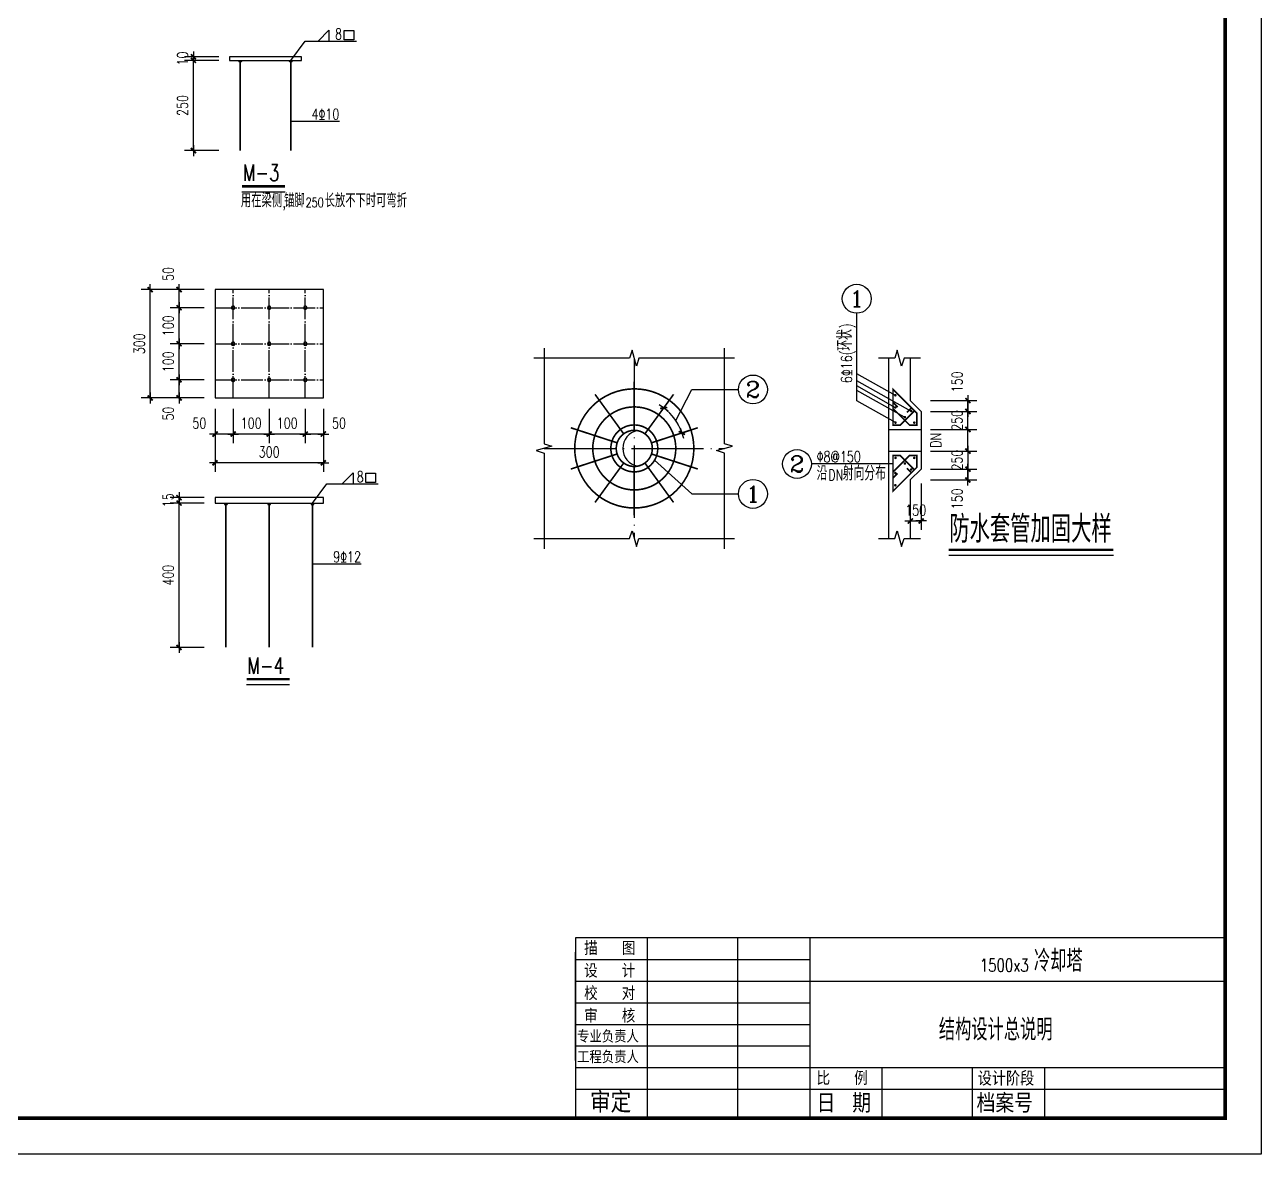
# Model space of a CAD drawing. Extents: x 1427168 to 1936200, y 1176778 to 1377202.
# Drawn here: x 1477011 to 1511268, y 1176778 to 1208073 of the extents above; entities that cross this region are included whole.
import ezdxf
from ezdxf.enums import TextEntityAlignment as Align

# ---------------------------------------------------------------- set-up
doc = ezdxf.new("R2010")
doc.units = 0
doc.header["$LTSCALE"] = 1000
doc.header["$MEASUREMENT"] = 0
doc.linetypes.add('DOTE', pattern=[2.4200000000000004, 2, -0.2, 0.02, -0.2])
doc.layers.get('0').update_dxf_attribs({"linetype": 'CONTINUOUS'})
doc.layers.get('DEFPOINTS').update_dxf_attribs({"linetype": 'CONTINUOUS'})
for name, color, linetype in [('1', 7, 'CONTINUOUS'), ('2', 2, 'CONTINUOUS'), ('6', 1, 'CONTINUOUS'), ('AXIS', 3, 'CONTINUOUS'), ('AXIS_TEXT', 7, 'CONTINUOUS'), ('DOTE', 1, 'DOTE'), ('OTHER', 7, 'CONTINUOUS'), ('PUB_DIM', 3, 'CONTINUOUS'), ('PUB_TEXT', 7, 'CONTINUOUS'), ('PUB_TITLE', 4, 'CONTINUOUS')]:
    doc.layers.add(name, color=color, linetype=linetype)
doc.styles.add('_HZTXT', font='txt.shx', dxfattribs={"width": 0.75, "bigfont": 'HZTXT.shx'})
doc.styles.add('_ROMAND', font='ROMAND.shx', dxfattribs={"width": 0.75})
doc.styles.add('_TXT', font='TXT.shx', dxfattribs={"width": 0.75})
doc.styles.add('_TXT1', font='TXT1.shx', dxfattribs={"width": 0.6})
doc.styles.add('COMPLEX', font='COMPLEX')
doc.styles.add('DIM_FONT', font='SIMPLEX.shx', dxfattribs={"width": 0.75})
doc.styles.add('HZ', font='txt', dxfattribs={"bigfont": 'hztxt'})
doc.dimstyles.new('10', dxfattribs={"dimtxt": 300, "dimasz": 1, "dimexe": 250, "dimexo": 300, "dimgap": 150, "dimtad": 1, "dimdec": 0, "dimlfac": 0.1, "dimzin": 0, "dimtxsty": 'DIM_FONT', "dimblk": '_DIMX', "dimcen": 0.09, "dimclrt": 7, "dimazin": 3, "dimtfac": 1, "dimtdec": 0, "dimtix": 1, "dimtmove": 0, "dimatfit": 3, "dimtolj": 1, "dimtzin": 0})
doc.dimstyles.new('50', dxfattribs={"dimtxt": 300, "dimasz": 1, "dimexe": 250, "dimexo": 300, "dimgap": 150, "dimtad": 1, "dimdec": 0, "dimlfac": 0.5, "dimzin": 0, "dimtxsty": 'DIM_FONT', "dimblk": '_DIMX', "dimcen": 0.09, "dimclrt": 7, "dimazin": 3, "dimtfac": 1, "dimtdec": 0, "dimtix": 1, "dimtmove": 0, "dimatfit": 3, "dimtolj": 1, "dimtzin": 0})

# ---------------------------------------------------------------- blocks, each defined once
blk = doc.blocks.new('_DIMX')
blk.add_line((-150, 0), (150, 0))
at = {"const_width": 50}
blk.add_lwpolyline([(-70, -70), (70, 70)], dxfattribs=at)
blk = doc.blocks.new('_LABEL2')
for p, q in [((-180, 50), (-180, 0)), ((0, 50), (-180, 50)), ((-160, 0), (-160, 50.00000000000011)), ((-135, 0), (-135, 50)), ((-115, 0), (-115.0000000000001, 50.00000000000011)), ((0, 0), (0, 50)), ((-180, 40), (-180, 46)), ((-180, 44), (-115.0000000000001, 44)), ((-180, 34), (-180, 40)), ((-180, 38), (0, 37.99999999999989)), ((-180, 28), (-180, 34)), ((-180, 32), (-115.0000000000001, 32)), ((-180, 22), (-180, 28)), ((-180, 26), (-115.0000000000001, 26)), ((-180, 16), (-180, 22)), ((-180, 20), (-115, 20)), ((-180, 14), (0, 14)), ((-95, 0), (-95.00000000000023, 14)), ((-70, 0), (-70.00000000000023, 14)), ((-50, 0), (-50, 14)), ((-180, 8.000000000000004), (0, 8.000000000000004)), ((-180, 0), (0, 0)), ((-115, 0), (-135, 0)), ((-95, 0), (-115, 0)), ((-70, 0), (-95, 0)), ((-50, 0), (-70, 0)), ((0, 0), (-50, 0))]:
    blk.add_line(p, q)
at = {"style": 'HZ'}
for s, height, p in [('描  图', 3.746591809090546, (-177.5863750485178, 45.19091502760926)), ('设  计', 3.746591809090546, (-177.5863750485178, 38.94659534579169)), ('校  对', 3.746591809090546, (-177.5863750485178, 32.70227566397412)), ('审  核', 3.746591809090546, (-177.5863750485178, 26.45795598215654)), ('专业负责人', 3.420801160477161, (-179.5424381989228, 20.91951538903801)), ('工程负责人', 3.420801160477161, (-179.5424381989228, 15.21818012157607)), ('比  例        ', 3.746592242399416, (-113.1993043633768, 9.191053772191882)), ('设计阶段', 3.90948735005167, (-68.53586763932795, 9.028158664539628)), ('审定', 5.701335267461932, (-175.9563228239648, 1.534975046358554)), ('日 期', 5.2126495111963, (-113.1993043633768, 1.534975046358554)), ('档案号', 5.2126495111963, (-68.8618779640032, 1.534975046358554))]:
    blk.add_text(s, height=height, dxfattribs=at).set_placement(p)
blk = doc.blocks.new('_AXISO')
blk.add_circle((0, 0), 0.5)
at = {"layer": 'AXIS_TEXT', "style": 'COMPLEX', "width": 1.041666666666667}
blk.add_attdef('A', text='', height=0.56, dxfattribs=at).set_placement((-0.25, -0.28), (0.25, -0.28), align=Align.FIT)
blk = doc.blocks.new('*D440')
at = {"layer": 'DEFPOINTS', "color": 0}
for p in [(1482283.593695534, 1196933.529748502), (1485283.593695534, 1196933.529748502), (1482283.593695534, 1195933.529748502)]:
    blk.add_point(p, dxfattribs=at)
at = {"layer": 'PUB_DIM', "color": 0}
for p, q in [((1482283.593695534, 1196633.529748502), (1482283.593695534, 1195683.529748502)), ((1485283.593695534, 1196633.529748502), (1485283.593695534, 1195683.529748502)), ((1485282.593695534, 1195933.529748502), (1482284.593695534, 1195933.529748502))]:
    blk.add_line(p, q, dxfattribs=at)
at = {"layer": 'PUB_DIM', "color": 0, "rotation": 180}
blk.add_blockref('_DIMX', (1482283.593695534, 1195933.529748502), dxfattribs=at)
at = {"layer": 'PUB_DIM', "color": 0}
blk.add_blockref('_DIMX', (1485283.593695534, 1195933.529748502), dxfattribs=at)
at = {"layer": 'PUB_DIM', "color": 7, "insert": (1483783.593695534, 1196233.529748502), "char_height": 300, "attachment_point": 5, "style": 'DIM_FONT'}
blk.add_mtext('\\A1;300', dxfattribs=at)
blk = doc.blocks.new('*D441')
at = {"layer": 'DEFPOINTS', "color": 0}
for p in [(1482285.62516212, 1194970.601564634), (1481285.62516212, 1194820.601564634), (1482285.62516212, 1194820.601564634)]:
    blk.add_point(p, dxfattribs=at)
at = {"layer": 'PUB_DIM', "color": 0}
for p, q in [((1481985.62516212, 1194970.601564634), (1481035.62516212, 1194970.601564634)), ((1481285.62516212, 1194971.601564634), (1481285.62516212, 1194972.601564634)), ((1481285.62516212, 1194970.601564634), (1481285.62516212, 1194820.601564634)), ((1481985.62516212, 1194820.601564634), (1481035.62516212, 1194820.601564634)), ((1481285.62516212, 1194819.601564634), (1481285.62516212, 1194818.601564634))]:
    blk.add_line(p, q, dxfattribs=at)
for p, rotation in [((1481285.62516212, 1194970.601564634), 270), ((1481285.62516212, 1194820.601564634), 90)]:
    blk.add_blockref('_DIMX', p, dxfattribs=dict(at, rotation=rotation))
at = {"layer": 'PUB_DIM', "color": 7, "insert": (1480985.62516212, 1194895.601564635), "char_height": 300, "attachment_point": 5, "rotation": 90, "style": 'DIM_FONT'}
blk.add_mtext('\\A1;15', dxfattribs=at)
blk = doc.blocks.new('*D442')
at = {"layer": 'DEFPOINTS', "color": 0}
for p in [(1484783.593695534, 1197733.529748502), (1485283.593695534, 1197733.529748502), (1484783.593695534, 1196733.529748502)]:
    blk.add_point(p, dxfattribs=at)
at = {"layer": 'PUB_DIM', "color": 0}
for p, q in [((1484783.593695534, 1197433.529748502), (1484783.593695534, 1196483.529748502)), ((1485283.593695534, 1197433.529748502), (1485283.593695534, 1196483.529748502)), ((1485282.593695534, 1196733.529748502), (1484784.593695534, 1196733.529748502))]:
    blk.add_line(p, q, dxfattribs=at)
at = {"layer": 'PUB_DIM', "color": 0, "rotation": 180}
blk.add_blockref('_DIMX', (1484783.593695534, 1196733.529748502), dxfattribs=at)
at = {"layer": 'PUB_DIM', "color": 0}
blk.add_blockref('_DIMX', (1485283.593695534, 1196733.529748502), dxfattribs=at)
at = {"layer": 'PUB_DIM', "color": 7, "insert": (1485717.736552677, 1197033.529748502), "char_height": 300, "attachment_point": 5, "style": 'DIM_FONT'}
blk.add_mtext('\\A1;50', dxfattribs=at)
blk = doc.blocks.new('*D443')
at = {"layer": 'DEFPOINTS', "color": 0}
for p in [(1482783.593695534, 1197733.529748502), (1483783.593695534, 1197733.529748502), (1482783.593695534, 1196733.529748502)]:
    blk.add_point(p, dxfattribs=at)
at = {"layer": 'PUB_DIM', "color": 0}
for p, q in [((1482783.593695534, 1197433.529748502), (1482783.593695534, 1196483.529748502)), ((1483783.593695534, 1197433.529748502), (1483783.593695534, 1196483.529748502)), ((1483782.593695534, 1196733.529748502), (1482784.593695534, 1196733.529748502))]:
    blk.add_line(p, q, dxfattribs=at)
at = {"layer": 'PUB_DIM', "color": 0, "rotation": 180}
blk.add_blockref('_DIMX', (1482783.593695534, 1196733.529748502), dxfattribs=at)
at = {"layer": 'PUB_DIM', "color": 0}
blk.add_blockref('_DIMX', (1483783.593695534, 1196733.529748502), dxfattribs=at)
at = {"layer": 'PUB_DIM', "color": 7, "insert": (1483283.593695534, 1197033.529748502), "char_height": 300, "attachment_point": 5, "style": 'DIM_FONT'}
blk.add_mtext('\\A1;100', dxfattribs=at)
blk = doc.blocks.new('*D444')
at = {"layer": 'DEFPOINTS', "color": 0}
for p in [(1483783.593695534, 1197733.529748502), (1484783.593695534, 1197733.529748502), (1483783.593695534, 1196733.529748502)]:
    blk.add_point(p, dxfattribs=at)
at = {"layer": 'PUB_DIM', "color": 0}
for p, q in [((1483783.593695534, 1197433.529748502), (1483783.593695534, 1196483.529748502)), ((1484783.593695534, 1197433.529748502), (1484783.593695534, 1196483.529748502)), ((1484782.593695534, 1196733.529748502), (1483784.593695534, 1196733.529748502))]:
    blk.add_line(p, q, dxfattribs=at)
at = {"layer": 'PUB_DIM', "color": 0, "rotation": 180}
blk.add_blockref('_DIMX', (1483783.593695534, 1196733.529748502), dxfattribs=at)
at = {"layer": 'PUB_DIM', "color": 0}
blk.add_blockref('_DIMX', (1484783.593695534, 1196733.529748502), dxfattribs=at)
at = {"layer": 'PUB_DIM', "color": 7, "insert": (1484283.593695534, 1197033.529748502), "char_height": 300, "attachment_point": 5, "style": 'DIM_FONT'}
blk.add_mtext('\\A1;100', dxfattribs=at)
blk = doc.blocks.new('*D446')
at = {"layer": 'DEFPOINTS', "color": 0}
for p in [(1482283.593695534, 1197733.529748502), (1482783.593695534, 1197733.529748502), (1482283.593695534, 1196733.529748502)]:
    blk.add_point(p, dxfattribs=at)
at = {"layer": 'PUB_DIM', "color": 0}
for p, q in [((1482283.593695534, 1197433.529748502), (1482283.593695534, 1196483.529748502)), ((1482783.593695534, 1197433.529748502), (1482783.593695534, 1196483.529748502)), ((1482782.593695534, 1196733.529748502), (1482284.593695534, 1196733.529748502))]:
    blk.add_line(p, q, dxfattribs=at)
at = {"layer": 'PUB_DIM', "color": 0, "rotation": 180}
blk.add_blockref('_DIMX', (1482283.593695534, 1196733.529748502), dxfattribs=at)
at = {"layer": 'PUB_DIM', "color": 0}
blk.add_blockref('_DIMX', (1482783.593695534, 1196733.529748502), dxfattribs=at)
at = {"layer": 'PUB_DIM', "color": 7, "insert": (1481849.450838391, 1197033.529748502), "char_height": 300, "attachment_point": 5, "style": 'DIM_FONT'}
blk.add_mtext('\\A1;50', dxfattribs=at)
blk = doc.blocks.new('*D448')
at = {"layer": 'DEFPOINTS', "color": 0}
for p in [(1501805.227112124, 1196260.046621001), (1501805.227112124, 1195760.046621001), (1503141.008854043, 1195760.046621001)]:
    blk.add_point(p, dxfattribs=at)
at = {"layer": 'PUB_DIM', "color": 0}
for p, q in [((1502105.227112124, 1196260.046621001), (1503391.008854043, 1196260.046621001)), ((1503141.008854043, 1196261.046621001), (1503141.008854043, 1196262.046621001)), ((1503141.008854043, 1196260.046621001), (1503141.008854043, 1195760.046621001)), ((1502105.227112124, 1195760.046621001), (1503391.008854043, 1195760.046621001)), ((1503141.008854043, 1195759.046621001), (1503141.008854043, 1195758.046621001))]:
    blk.add_line(p, q, dxfattribs=at)
for p, rotation in [((1503141.008854043, 1196260.046621001), 270), ((1503141.008854043, 1195760.046621001), 90)]:
    blk.add_blockref('_DIMX', p, dxfattribs=dict(at, rotation=rotation))
at = {"layer": 'PUB_DIM', "color": 7, "insert": (1502841.008854042, 1196010.046621001), "char_height": 300, "attachment_point": 5, "rotation": 90, "style": 'DIM_FONT'}
blk.add_mtext('\\A1;250', dxfattribs=at)
blk = doc.blocks.new('*D449')
at = {"layer": 'DEFPOINTS', "color": 0}
for p in [(1501545.392107726, 1195660.264871245), (1501845.392107726, 1195660.264871245), (1501845.392107726, 1194324.483129327)]:
    blk.add_point(p, dxfattribs=at)
at = {"layer": 'PUB_DIM', "color": 0}
for p, q in [((1501545.392107726, 1195360.264871245), (1501545.392107726, 1194074.483129327)), ((1501845.392107726, 1195360.264871245), (1501845.392107726, 1194074.483129327)), ((1501544.392107726, 1194324.483129327), (1501543.392107726, 1194324.483129327)), ((1501545.392107726, 1194324.483129327), (1501845.392107726, 1194324.483129327)), ((1501846.392107726, 1194324.483129327), (1501847.392107726, 1194324.483129327))]:
    blk.add_line(p, q, dxfattribs=at)
blk.add_blockref('_DIMX', (1501545.392107726, 1194324.483129327), dxfattribs=at)
at = {"layer": 'PUB_DIM', "color": 0, "rotation": 180}
blk.add_blockref('_DIMX', (1501845.392107726, 1194324.483129327), dxfattribs=at)
at = {"layer": 'PUB_DIM', "color": 7, "insert": (1501695.392107726, 1194624.483129327), "char_height": 300, "attachment_point": 5, "style": 'DIM_FONT'}
blk.add_mtext('\\A1;150', dxfattribs=at)
blk = doc.blocks.new('*D450')
at = {"layer": 'DEFPOINTS', "color": 0}
for p in [(1501805.227112124, 1195760.046621001), (1501805.227112124, 1195460.046621001), (1503141.008854043, 1195460.046621001)]:
    blk.add_point(p, dxfattribs=at)
at = {"layer": 'PUB_DIM', "color": 0}
for p, q in [((1502105.227112124, 1195760.046621001), (1503391.008854043, 1195760.046621001)), ((1503141.008854043, 1195761.046621001), (1503141.008854043, 1195762.046621001)), ((1503141.008854043, 1195760.046621001), (1503141.008854043, 1195460.046621001)), ((1502105.227112124, 1195460.046621001), (1503391.008854043, 1195460.046621001)), ((1503141.008854043, 1195459.046621001), (1503141.008854043, 1195458.046621001))]:
    blk.add_line(p, q, dxfattribs=at)
for p, rotation in [((1503141.008854043, 1195760.046621001), 270), ((1503141.008854043, 1195460.046621001), 90)]:
    blk.add_blockref('_DIMX', p, dxfattribs=dict(at, rotation=rotation))
at = {"layer": 'PUB_DIM', "color": 7, "insert": (1502841.008854043, 1194940.189478144), "char_height": 300, "attachment_point": 5, "rotation": 90, "style": 'DIM_FONT'}
blk.add_mtext('\\A1;150', dxfattribs=at)
blk = doc.blocks.new('*D452')
at = {"layer": 'DEFPOINTS', "color": 0}
for p in [(1501805.227112124, 1197360.046621001), (1503141.008854043, 1197360.046621001), (1501805.227112124, 1196860.046621001)]:
    blk.add_point(p, dxfattribs=at)
at = {"layer": 'PUB_DIM', "color": 0}
for p, q in [((1502105.227112124, 1197360.046621001), (1503391.008854043, 1197360.046621001)), ((1503141.008854043, 1197361.046621001), (1503141.008854043, 1197362.046621001)), ((1503141.008854043, 1196860.046621001), (1503141.008854043, 1197360.046621001)), ((1502105.227112124, 1196860.046621001), (1503391.008854043, 1196860.046621001)), ((1503141.008854043, 1196859.046621001), (1503141.008854043, 1196858.046621001))]:
    blk.add_line(p, q, dxfattribs=at)
for p, rotation in [((1503141.008854043, 1197360.046621001), 270), ((1503141.008854043, 1196860.046621001), 90)]:
    blk.add_blockref('_DIMX', p, dxfattribs=dict(at, rotation=rotation))
at = {"layer": 'PUB_DIM', "color": 7, "insert": (1502841.008854042, 1197110.046621001), "char_height": 300, "attachment_point": 5, "rotation": 90, "style": 'DIM_FONT'}
blk.add_mtext('\\A1;250', dxfattribs=at)
blk = doc.blocks.new('*D453')
at = {"layer": 'DEFPOINTS', "color": 0}
for p in [(1501805.227112124, 1197660.046621001), (1503141.008854043, 1197660.046621001), (1501805.227112124, 1197360.046621001)]:
    blk.add_point(p, dxfattribs=at)
at = {"layer": 'PUB_DIM', "color": 0}
for p, q in [((1502105.227112124, 1197660.046621001), (1503391.008854043, 1197660.046621001)), ((1503141.008854043, 1197661.046621001), (1503141.008854043, 1197662.046621001)), ((1503141.008854043, 1197360.046621001), (1503141.008854043, 1197660.046621001)), ((1502105.227112124, 1197360.046621001), (1503391.008854043, 1197360.046621001)), ((1503141.008854043, 1197359.046621001), (1503141.008854043, 1197358.046621001))]:
    blk.add_line(p, q, dxfattribs=at)
for p, rotation in [((1503141.008854043, 1197660.046621001), 270), ((1503141.008854043, 1197360.046621001), 90)]:
    blk.add_blockref('_DIMX', p, dxfattribs=dict(at, rotation=rotation))
at = {"layer": 'PUB_DIM', "color": 7, "insert": (1502841.008854043, 1198179.903763858), "char_height": 300, "attachment_point": 5, "rotation": 90, "style": 'DIM_FONT'}
blk.add_mtext('\\A1;150', dxfattribs=at)
blk = doc.blocks.new('*D463')
at = {"layer": 'DEFPOINTS', "color": 0}
for p in [(1481684.101626722, 1207085.750857419), (1482684.101626722, 1207185.750857419), (1482684.101626722, 1207085.750857419)]:
    blk.add_point(p, dxfattribs=at)
at = {"layer": 'PUB_DIM', "color": 0}
for p, q in [((1482384.101626722, 1207185.750857419), (1481434.101626722, 1207185.750857419)), ((1482384.101626722, 1207085.750857419), (1481434.101626722, 1207085.750857419)), ((1481684.101626722, 1207186.750857419), (1481684.101626722, 1207187.750857419)), ((1481684.101626722, 1207185.750857419), (1481684.101626722, 1207085.750857419)), ((1481684.101626722, 1207084.750857419), (1481684.101626722, 1207083.750857419))]:
    blk.add_line(p, q, dxfattribs=at)
for p, rotation in [((1481684.101626722, 1207185.750857419), 270), ((1481684.101626722, 1207085.750857419), 90)]:
    blk.add_blockref('_DIMX', p, dxfattribs=dict(at, rotation=rotation))
at = {"layer": 'PUB_DIM', "color": 7, "insert": (1481384.101626722, 1207135.750857419), "char_height": 300, "attachment_point": 5, "rotation": 90, "style": 'DIM_FONT'}
blk.add_mtext('\\A1;10', dxfattribs=at)

msp = doc.modelspace()

# ---------------------------------------------------------------- hatches: boundary and pattern name
h = msp.add_hatch(color=256)
h.paths.add_polyline_path([(1482982.070160136, 1207035.750857419), (1482982.070160136, 1207085.750857419), (1482932.070160136, 1207085.750857419, 0.4142135623729246)])
h.paths.add_polyline_path([(1482982.070160136, 1207085.750857419), (1482982.070160136, 1207035.750857419, 0.4142135623730951), (1483032.070160136, 1207085.750857419)])
h = msp.add_hatch(color=256)
h.paths.add_polyline_path([(1484382.070160136, 1207085.750857419), (1484332.070160136, 1207085.750857419, 0.4142135623730951), (1484382.070160136, 1207035.750857419)])
h.paths.add_polyline_path([(1484432.070160136, 1207085.750857419), (1484382.070160136, 1207085.750857419), (1484382.070160136, 1207035.750857419, 0.4142135623730951)])
h = msp.add_hatch(color=256)
h.paths.add_polyline_path([(1482583.593695534, 1194770.601564635), (1482583.593695534, 1194820.601564634), (1482533.593695534, 1194820.601564634, 0.4142135623729246)])
h.paths.add_polyline_path([(1482583.593695534, 1194820.601564634), (1482583.593695534, 1194770.601564634, 0.4142135623730951), (1482633.593695534, 1194820.601564634)])
h = msp.add_hatch(color=256)
h.paths.add_polyline_path([(1483783.593695534, 1194770.601564634), (1483783.593695534, 1194820.601564634), (1483733.593695534, 1194820.601564634, 0.4142135623730951)])
h.paths.add_polyline_path([(1483783.593695534, 1194820.601564634), (1483783.593695534, 1194770.601564634, 0.4142135623730951), (1483833.593695534, 1194820.601564634)])
h = msp.add_hatch(color=256)
h.paths.add_polyline_path([(1484983.593695534, 1194820.601564634), (1484933.593695534, 1194820.601564634, 0.4142135623730951), (1484983.593695534, 1194770.601564634)])
h.paths.add_polyline_path([(1485033.593695534, 1194820.601564634), (1484983.593695534, 1194820.601564634), (1484983.593695534, 1194770.601564634, 0.4142135623730951)])

# ---------------------------------------------------------------- linework, layer by layer
for p, q in [((1484382.070160136, 1207085.750857419), (1484775.986819521, 1207620.154626194)), ((1484775.986819521, 1207620.154626194), (1486201.499069134, 1207620.154626194)), ((1484375.986819521, 1205398.365097664), (1485727.848154277, 1205398.365097664)), ((1484983.593695534, 1194820.601564634), (1485377.510354918, 1195355.00533341)), ((1485377.510354918, 1195355.00533341), (1486803.022604531, 1195355.00533341)), ((1484977.510354918, 1193133.21580488), (1486329.371689675, 1193133.21580488))]:
    msp.add_line(p, q)
for points in [[(1485859.288741345, 1207915.100943322), (1486126.464193065, 1207915.100943322), (1486126.464193065, 1207651.368475902), (1485859.288741345, 1207651.368475902)], [(1486460.812276742, 1195649.951650537), (1486727.987728462, 1195649.951650537), (1486727.987728462, 1195386.219183117), (1486460.812276742, 1195386.219183117)]]:
    msp.add_lwpolyline(points, close=True)
for points in [[(1482833.593695534, 1200233.529748502, 0.9999999999999998), (1482733.593695534, 1200233.529748502, 1)], [(1483833.593695534, 1200233.529748502, 0.9999999999999998), (1483733.593695534, 1200233.529748502, 1)], [(1484833.593695534, 1200233.529748502, 0.9999999999999999), (1484733.593695534, 1200233.529748502, 1)], [(1482833.593695534, 1199233.529748502, 0.9999999999999998), (1482733.593695534, 1199233.529748502, 1)], [(1483833.593695534, 1199233.529748502, 0.9999999999999998), (1483733.593695534, 1199233.529748502, 1)], [(1484833.593695534, 1199233.529748502, 0.9999999999999999), (1484733.593695534, 1199233.529748502, 0.9999999999999999)], [(1482833.593695534, 1198233.529748502, 0.9999999999999998), (1482733.593695534, 1198233.529748502, 1)], [(1483833.593695534, 1198233.529748502, 0.9999999999999998), (1483733.593695534, 1198233.529748502, 1)], [(1484833.593695534, 1198233.529748502, 0.9999999999999999), (1484733.593695534, 1198233.529748502, 0.9999999999999999)]]:
    msp.add_lwpolyline(points, format="xyb", close=True)
for centre in [(1482982.070160136, 1207085.750857419), (1484382.070160136, 1207085.750857419), (1482583.593695534, 1194820.601564634), (1483783.593695534, 1194820.601564634), (1484983.593695534, 1194820.601564634)]:
    msp.add_arc(centre, 50, 180, 0)
at = {"color": 0, "linetype": 'BYBLOCK'}
msp.add_arc((1493898.381335448, 1196334.900143528), 1385.033330088355, 18.04136779197679, 53.95863219906945, dxfattribs=at)
msp.add_point((1495097.855384393, 1197027.416808572), dxfattribs=at)
at = {"layer": '1'}
for p, q in [((1500945.392107726, 1198834.900143532), (1500945.392107726, 1193834.900143532)), ((1501545.392107726, 1198834.900143532), (1501545.392107727, 1197660.046621001)), ((1501545.392107727, 1197660.046621001), (1501845.392107726, 1197360.046621001)), ((1501845.392107726, 1197360.046621001), (1501845.392107726, 1195760.046621001)), ((1500945.392107726, 1196860.046621001), (1501845.392107726, 1196860.046621001)), ((1500945.392107726, 1196260.046621001), (1501845.392107726, 1196260.046621001)), ((1501545.392107726, 1195460.046621001), (1501845.392107726, 1195760.046621001)), ((1501545.392107726, 1195460.046621001), (1501545.392107726, 1193834.900143532))]:
    msp.add_line(p, q, dxfattribs=at)
for points, const_width in [([(1493898.381335448, 1196834.900143528), (1493898.381335448, 1198184.900143533)], 45), ([(1493604.488709302, 1196739.408640716), (1492810.978618704, 1197831.581583125)], 45), ([(1494192.273961595, 1196739.408640716), (1494985.784052192, 1197831.581583125)], 45), ([(1493422.853077301, 1196489.408640716), (1492138.926780298, 1196906.581583123)], 44.99999999999999), ([(1494373.909593596, 1196489.408640716), (1495657.835890599, 1196906.581583123)], 45), ([(1493422.853077301, 1196180.39164634), (1492138.926780298, 1195763.218703933)], 45), ([(1493604.488709302, 1195930.39164634), (1492810.978618704, 1194838.21870393)], 45), ([(1494192.273961595, 1195930.39164634), (1494985.784052192, 1194838.21870393)], 45), ([(1494373.909593596, 1196180.39164634), (1495657.835890599, 1195763.218703933)], 45), ([(1493898.381335448, 1195834.900143528), (1493898.381335448, 1194484.900143523)], 45)]:
    msp.add_lwpolyline(points, dxfattribs=dict(at, const_width=const_width))
msp.add_arc((1494078.154721393, 1196334.900143532), 500, 100.356560455982, 259.643439544018, dxfattribs=at)
at = {"layer": '2'}
for points in [[(1482682.070160136, 1207085.750857419), (1484682.070160136, 1207085.750857419), (1484682.070160136, 1207185.750857419), (1482682.070160136, 1207185.750857419)], [(1482283.593695534, 1197733.529748502), (1485283.593695534, 1197733.529748502), (1485283.593695534, 1200733.529748502), (1482283.593695534, 1200733.529748502)], [(1482283.593695534, 1194820.601564634), (1485283.593695534, 1194820.601564634), (1485283.593695534, 1194970.601564634), (1482283.593695534, 1194970.601564634)]]:
    msp.add_lwpolyline(points, close=True, dxfattribs=at)
at = {"layer": '6'}
for points, const_width in [([(1482982.070160136, 1207085.750857419), (1482982.070160136, 1204585.750857419)], 45), ([(1484382.070160136, 1204585.750857419), (1484382.070160136, 1207085.750857419)], 45), ([(1501065.392107726, 1197440.046621001), (1501525.392107726, 1196980.046621001), (1501725.392107726, 1196980.046621001), (1501725.392107726, 1197310.340993516), (1501065.392107726, 1197970.340993516), (1501065.392107726, 1196980.046621001), (1501265.392107726, 1196980.046621001), (1501660.539293984, 1197375.193807258)], 45), ([(1501195.88519297, 1197478.768353897), (1501068.915041523, 1197605.567606906)], 44.9999988079071), ([(1501449.047182686, 1197332.9165141), (1501576.017334133, 1197459.71576711)], 44.9999988079071), ([(1501065.392107726, 1195680.046621001), (1501525.392107726, 1196140.046621001), (1501725.392107726, 1196140.046621001), (1501725.392107726, 1195809.752248485), (1501065.392107726, 1195149.752248485), (1501065.392107726, 1196140.046621001), (1501265.392107726, 1196140.046621001), (1501660.539293984, 1195744.899434743)], 45), ([(1501195.88519297, 1195641.324888104), (1501068.915041523, 1195514.525635095)], 44.9999988079071), ([(1501449.047182686, 1195787.176727901), (1501576.017334133, 1195660.377474892)], 44.9999988079071), ([(1482583.593695534, 1194820.601564634), (1482583.593695534, 1190820.601564634)], 45), ([(1483783.593695534, 1194820.601564634), (1483783.593695534, 1190820.601564634)], 45), ([(1484983.593695534, 1190820.601564634), (1484983.593695534, 1194820.601564634)], 45)]:
    msp.add_lwpolyline(points, dxfattribs=dict(at, const_width=const_width))
for points, const_width in [([(1495548.380510448, 1196336.550143257, 3999.99991665014), (1495548.381335448, 1196334.900143532, 3999.99991665014)], 45), ([(1501147.899000144, 1197806.301743863, 0.9999999999999998), (1501112.900221145, 1197806.301743863, 1), (1501147.899000144, 1197806.301743863)], 34.99999940395355), ([(1495048.380760448, 1196336.05014334, 3999.999916675009), (1495048.381335448, 1196334.900143532, 3999.999916675009)], 45), ([(1501147.899000144, 1197467.874713668, 0.9999999999999998), (1501112.900221145, 1197467.874713668, 1), (1501147.899000144, 1197467.874713668)], 34.99999940395355), ([(1501588.501503597, 1197370.016663973, 0.9999999999999998), (1501553.502724598, 1197370.016663973, 1), (1501588.501503597, 1197370.016663973)], 34.99999940395355), ([(1494548.381010448, 1196335.550143423, 3999.999916646587), (1494548.381335448, 1196334.900143532, 3999.999916646587)], 45), ([(1501118.64991324, 1197048.810340463, 0.9999999999999998), (1501153.648692239, 1197048.810340463, 1), (1501118.64991324, 1197048.810340463)], 34.99999940395355), ([(1501375.668418178, 1197201.714056221, 0.9999999999999998), (1501410.667197177, 1197201.714056221, 1), (1501375.668418178, 1197201.714056221)], 34.99999940395355), ([(1501672.134302213, 1197048.810340463, -0.9999999999999998), (1501637.135523214, 1197048.810340463, -1), (1501672.134302213, 1197048.810340463)], 34.99999940395355), ([(1494398.381085448, 1196335.400143448, 3999.999916710536), (1494398.381335448, 1196334.900143532, 3999.999916710536)], 45), ([(1501118.64991324, 1196071.282901539, -0.9999999999999998), (1501153.648692239, 1196071.282901539, -1), (1501118.64991324, 1196071.282901539)], 34.99999940395355), ([(1501375.668418178, 1195918.37918578, -0.9999999999999998), (1501410.667197177, 1195918.37918578, -1), (1501375.668418178, 1195918.37918578)], 34.99999940395355), ([(1501672.134302213, 1196071.282901539, 0.9999999999999998), (1501637.135523214, 1196071.282901539, 1), (1501672.134302213, 1196071.282901539)], 34.99999940395355), ([(1501147.899000144, 1195652.218528333, -0.9999999999999998), (1501112.900221145, 1195652.218528333, -1), (1501147.899000144, 1195652.218528333)], 34.99999940395355), ([(1501588.501503597, 1195750.076578028, -0.9999999999999998), (1501553.502724598, 1195750.076578028, -1), (1501588.501503597, 1195750.076578028)], 34.99999940395355), ([(1501147.899000144, 1195313.791498138, -0.9999999999999998), (1501112.900221145, 1195313.791498138, -1), (1501147.899000144, 1195313.791498138)], 34.99999940395355)]:
    msp.add_lwpolyline(points, format="xyb", dxfattribs=dict(at, const_width=const_width))
at = {"layer": 'AXIS'}
for points in [[(1495045.296057514, 1197111.369039083), (1495493.366961413, 1197967.838224911), (1496785.942390882, 1197967.838224911)], [(1494461.905361891, 1196010.954667224), (1495493.366961413, 1195073.691834819), (1496785.942390882, 1195073.691834819)]]:
    msp.add_lwpolyline(points, dxfattribs=at)
at = {"layer": 'DOTE', "ltscale": 0.3}
for p, q in [((1482783.593695534, 1197733.529748502), (1482783.593695534, 1200733.529748502)), ((1483783.593695534, 1197733.529748502), (1483783.593695534, 1200733.529748502)), ((1484783.593695534, 1197733.529748502), (1484783.593695534, 1200733.529748502)), ((1482283.593695534, 1200233.529748502), (1485283.593695534, 1200233.529748502)), ((1482283.593695534, 1199233.529748502), (1485283.593695534, 1199233.529748502)), ((1482283.593695534, 1198233.529748502), (1485283.593695534, 1198233.529748502))]:
    msp.add_line(p, q, dxfattribs=at)
at = {"layer": 'DOTE'}
for p, q in [((1493898.381335448, 1198834.900143532), (1493898.381335448, 1193834.900143532)), ((1491398.381335448, 1196334.900143532), (1496398.381335448, 1196334.900143532))]:
    msp.add_line(p, q, dxfattribs=at)
at = {"layer": 'OTHER'}
for p, q in [((1491398.381335448, 1199114.900143532), (1491398.381335448, 1196464.900143532)), ((1493838.381335448, 1199054.900143532), (1493768.381335448, 1198834.900143532)), ((1493958.381335448, 1198614.900143532), (1493838.381335448, 1199054.900143532)), ((1496398.381335448, 1196464.900143532), (1496398.381335448, 1199114.900143532)), ((1501185.392107726, 1199054.900143532), (1501115.392107726, 1198834.900143532)), ((1501305.392107726, 1198614.900143532), (1501185.392107726, 1199054.900143532)), ((1493768.381335448, 1198834.900143532), (1491118.381335448, 1198834.900143532)), ((1494028.381335448, 1198834.900143532), (1493958.381335448, 1198614.900143532)), ((1496678.381335448, 1198834.900143532), (1494028.381335448, 1198834.900143532)), ((1501115.392107726, 1198834.900143532), (1500665.392107726, 1198834.900143532)), ((1501375.392107726, 1198834.900143532), (1501305.392107726, 1198614.900143532)), ((1501825.392107726, 1198834.900143532), (1501375.392107726, 1198834.900143532)), ((1491618.381335448, 1196394.900143532), (1491178.381335448, 1196274.900143532)), ((1491178.381335448, 1196274.900143532), (1491398.381335448, 1196204.900143532)), ((1491398.381335448, 1196464.900143532), (1491618.381335448, 1196394.900143532)), ((1496178.381335448, 1196274.900143532), (1496618.381335448, 1196394.900143532)), ((1496398.381335448, 1196204.900143532), (1496178.381335448, 1196274.900143532)), ((1496618.381335448, 1196394.900143532), (1496398.381335448, 1196464.900143532)), ((1491398.381335448, 1196204.900143532), (1491398.381335448, 1193554.900143532)), ((1496398.381335448, 1193554.900143532), (1496398.381335448, 1196204.900143532)), ((1493768.381335448, 1193834.900143532), (1493838.381335448, 1194054.900143532)), ((1493838.381335448, 1194054.900143532), (1493958.381335448, 1193614.900143532)), ((1501115.392107726, 1193834.900143532), (1501185.392107726, 1194054.900143532)), ((1501185.392107726, 1194054.900143532), (1501305.392107726, 1193614.900143532)), ((1491118.381335448, 1193834.900143532), (1493768.381335448, 1193834.900143532)), ((1493958.381335448, 1193614.900143532), (1494028.381335448, 1193834.900143532)), ((1494028.381335448, 1193834.900143532), (1496678.381335448, 1193834.900143532)), ((1500665.392107726, 1193834.900143532), (1501115.392107726, 1193834.900143532)), ((1501305.392107726, 1193614.900143532), (1501375.392107726, 1193834.900143532)), ((1501375.392107726, 1193834.900143532), (1501825.392107726, 1193834.900143532))]:
    msp.add_line(p, q, dxfattribs=at)
at = {"layer": 'PUB_DIM'}
for p, q in [((1485139.54439777, 1207620.154626194), (1485439.54439777, 1207920.154626194)), ((1485439.54439777, 1207920.154626194), (1485439.54439777, 1207620.154626194))]:
    msp.add_line(p, q, dxfattribs=at)
msp.add_lwpolyline([(1485806.791774264, 1195355.00533341), (1486106.791774264, 1195655.00533341), (1486106.791774264, 1195355.00533341)], dxfattribs=at)
at = {"layer": 'PUB_TEXT'}
for p, q in [((1500060.181479219, 1197652.46194988), (1500060.181479219, 1200081.271173455)), ((1501136.149302739, 1197796.424285791), (1500060.181479219, 1198400.075895208)), ((1501555.041178378, 1197369.216210412), (1500060.181479219, 1198207.879266615)), ((1501136.149302739, 1197463.202240751), (1500060.181479219, 1198066.853850169)), ((1501384.063606866, 1197198.33387587), (1500060.181479219, 1197941.073165618)), ((1501136.149302739, 1197048.810340463), (1500060.181479219, 1197652.46194988)), ((1501065.392107726, 1195902.769693921), (1498806.095390866, 1195902.769693921))]:
    msp.add_line(p, q, dxfattribs=at)
at = {"layer": 'PUB_TEXT', "const_width": 70}
for points in [[(1483030.225079766, 1203596.721434774), (1484223.316837903, 1203596.721434774)], [(1502608.686768822, 1193525.118811068), (1507173.133064829, 1193525.118811068)], [(1483156.948081869, 1189942.551304234), (1484350.039840006, 1189942.551304234)]]:
    msp.add_lwpolyline(points, dxfattribs=at)
at = {"layer": 'PUB_TEXT'}
for points in [[(1483030.225079766, 1203446.721434774), (1484223.316837903, 1203446.721434774)], [(1502608.686768822, 1193375.118811068), (1507173.133064829, 1193375.118811068)], [(1483156.948081869, 1189792.551304234), (1484350.039840006, 1189792.551304234)]]:
    msp.add_lwpolyline(points, dxfattribs=at)
at = {"layer": 'PUB_TITLE'}
msp.add_lwpolyline([(1427167.9179285, 1176778.026983039), (1427167.9179285, 1236178.026983039), (1511267.9179285, 1236178.026983039), (1511267.9179285, 1176778.026983039)], close=True, dxfattribs=at)
at = {"layer": 'PUB_TITLE', "const_width": 100}
msp.add_lwpolyline([(1429667.9179285, 1177778.026983039), (1510267.9179285, 1177778.026983039), (1510267.9179285, 1235178.026983039), (1429667.9179285, 1235178.026983039)], close=True, dxfattribs=at)

# ---------------------------------------------------------------- block references
at = {"color": 0, "linetype": 'BYBLOCK'}
for p, rotation in [((1494712.483500808, 1197455.415645345), 143.9793161007418), ((1495215.626309315, 1196762.898980301), 288.0206838994848)]:
    msp.add_blockref('_DIMX', p, dxfattribs=dict(at, rotation=rotation))
at = {"layer": 'AXIS'}
ref = msp.add_blockref('_AXISO', (1500060.181479219, 1200481.271173455), dxfattribs=dict(at, xscale=800, yscale=800, zscale=800))
ref.add_attrib('A', '1', dxfattribs={"layer": 'AXIS_TEXT', "height": 448.0000000000001, "style": 'COMPLEX', "width": 2.083333333333333}).set_placement((1499860.181479219, 1200257.271173455), (1500260.181479219, 1200257.271173455), align=Align.FIT)
ref = msp.add_blockref('_AXISO', (1497185.942390882, 1197967.838224911), dxfattribs=dict(at, xscale=800, yscale=800, zscale=800))
ref.add_attrib('A', '2', dxfattribs={"layer": 'AXIS_TEXT', "height": 448.0000000000001, "style": 'COMPLEX', "width": 1.339285714285714}).set_placement((1496985.942390882, 1197743.838224911), (1497385.942390882, 1197743.838224911), align=Align.FIT)
ref = msp.add_blockref('_AXISO', (1498406.095390866, 1195902.769693921), dxfattribs=dict(at, xscale=800, yscale=800, zscale=800))
ref.add_attrib('A', '2', dxfattribs={"layer": 'AXIS_TEXT', "height": 448.0000000000001, "style": 'COMPLEX', "width": 1.339285714285714}).set_placement((1498206.095390866, 1195678.769693921), (1498606.095390866, 1195678.769693921), align=Align.FIT)
ref = msp.add_blockref('_AXISO', (1497185.942390882, 1195073.691834819), dxfattribs=dict(at, xscale=800, yscale=800, zscale=800))
ref.add_attrib('A', '1', dxfattribs={"layer": 'AXIS_TEXT', "height": 448.0000000000001, "style": 'COMPLEX', "width": 2.083333333333333}).set_placement((1496985.942390882, 1194849.691834819), (1497385.942390882, 1194849.691834819), align=Align.FIT)
at = {"layer": 'PUB_TITLE', "xscale": 100, "yscale": 100, "zscale": 100}
msp.add_blockref('_LABEL2', (1510267.9179285, 1177778.026983039), dxfattribs=at)

# ---------------------------------------------------------------- texts
at = {"layer": 'PUB_TEXT', "width": 0.75}
for s, height, style, p in [('8', 300, '_TXT', (1485608.121961262, 1207666.91162849)), ('4%%13110', 300, '_TXT', (1484955.796150541, 1205445.122099959)), ('M-3', 450, '_ROMAND', (1483056.964203692, 1203746.721434774)), ('%%1308@150', 300, '_TXT', (1498949.499746545, 1195954.872528582)), ('8', 300, '_TXT', (1486209.64549666, 1195401.762335705)), ('沿', 400, '_HZTXT', (1498949.499746545, 1195448.711978352)), ('DN', 300, '_TXT', (1499273.127699302, 1195448.711978352)), ('射向分布', 400, '_HZTXT', (1499671.755652057, 1195448.711978352)), ('防水套管加固大样', 749.9999999999245, '_HZTXT', (1502624.314322716, 1193724.798404658)), ('9%%13112', 300, '_TXT', (1485557.319685939, 1193179.972807175)), ('M-4', 450, '_ROMAND', (1483183.687205795, 1190092.551304234)), ('冷却塔', 600, '_HZTXT', (1504968.975979668, 1181837.291830263)), ('1500x3', 360, '_TXT1', (1503470.351457733, 1181837.291830263)), ('结构设计总说明 ', 600, '_HZTXT', (1502335.629065559, 1179931.346017284))]:
    msp.add_text(s, height=height, dxfattribs=dict(at, style=style)).set_placement(p)
at = {"layer": 'PUB_TEXT', "linetype": 'BYBLOCK', "width": 0.75}
for s, height, style, p in [('用在梁侧', 380, '_HZTXT', (1483000.236114319, 1203015.594043896)), ('锚脚', 380, '_HZTXT', (1484197.392666626, 1203015.594043896)), ('250', 264.0551181102362, '_TXT', (1484788.784497334, 1203015.594043896)), ('长放不下时可弯折', 380, '_HZTXT', (1485321.669578886, 1203015.594043896)), (',', 264.0551181102362, '_TXT', (1484154.895661564, 1203015.594043896))]:
    msp.add_text(s, height=height, dxfattribs=dict(at, style=style)).set_placement(p)
at = {"layer": 'PUB_TEXT', "width": 0.75}
for s, height, style, p in [(')', 300, '_TXT', (1499928.450609488, 1199662.650591348)), ('环状', 400, '_HZTXT', (1499928.450609488, 1199041.384843316)), ('6%%13116(', 300, '_TXT', (1499928.450609488, 1198143.909871438))]:
    msp.add_text(s, height=height, rotation=90, dxfattribs=dict(at, style=style)).set_placement(p)

# ---------------------------------------------------------------- dimensions: what is measured, and where the dimension line sits
at = {"layer": 'PUB_DIM'}
for p1, p2, distance, dimstyle, picture, middle in [((1482684.101626722, 1207185.750857419), (1482684.101626722, 1207085.750857419), -1000, '10', '*D463', (1481384.101626722, 1207135.750857419)), ((1483783.593695534, 1197733.529748502), (1482783.593695534, 1197733.529748502), 1000, '10', '*D443', (1483283.593695534, 1197033.529748502)), ((1484783.593695534, 1197733.529748502), (1483783.593695534, 1197733.529748502), 1000, '10', '*D444', (1484283.593695534, 1197033.529748502)), ((1501805.227112124, 1196860.046621001), (1501805.227112124, 1197360.046621001), -1335.781741918996, '50', '*D452', (1502841.008854042, 1197110.046621001)), ((1485283.593695534, 1196933.529748502), (1482283.593695534, 1196933.529748502), 1000, '10', '*D440', (1483783.593695534, 1196233.529748502)), ((1501805.227112124, 1196260.046621001), (1501805.227112124, 1195760.046621001), 1335.781741918996, '50', '*D448', (1502841.008854042, 1196010.046621001)), ((1501545.392107726, 1195660.264871245), (1501845.392107726, 1195660.264871245), -1335.7817419180647, '50', '*D449', (1501695.392107726, 1194624.483129327)), ((1482285.62516212, 1194970.601564634), (1482285.62516212, 1194820.601564634), -1000, '10', '*D441', (1480985.62516212, 1194895.601564635))]:
    dim = msp.add_aligned_dim(p1=p1, p2=p2, distance=distance, dimstyle=dimstyle, dxfattribs=at)
    dim.commit()
    dim.dimension.update_dxf_attribs({"geometry": picture, "text_midpoint": middle})
for p1, p2 in [((1482684.101626722, 1204585.750857419), (1482684.101626722, 1207085.750857419)), ((1481486.747611008, 1197733.529748502), (1481486.747611008, 1200733.529748502)), ((1482286.747611008, 1199233.529748502), (1482286.747611008, 1200233.529748502)), ((1482286.747611008, 1198233.529748502), (1482286.747611008, 1199233.529748502)), ((1482285.62516212, 1190820.601564634), (1482285.62516212, 1194820.601564634))]:
    msp.add_aligned_dim(p1=p1, p2=p2, distance=1000, dimstyle='10', dxfattribs=at).render()
for base, p1, p2, location in [((1481286.747611008, 1200733.529748502), (1482286.747611008, 1200233.529748502), (1482286.747611008, 1200733.529748502), (1480986.747611008, 1201167.672605644)), ((1481286.747611008, 1198233.529748502), (1482286.747611008, 1197733.529748502), (1482286.747611008, 1198233.529748502), (1480986.747611008, 1197299.386891359))]:
    msp.add_linear_dim(base=base, p1=p1, p2=p2, angle=90, location=location, dimstyle='10', dxfattribs=at).render()
for base, p1, p2, angle, dimstyle, picture, middle in [((1503141.008854043, 1197660.046621001), (1501805.227112124, 1197360.046621001), (1501805.227112124, 1197660.046621001), 90, '50', '*D453', (1502841.008854043, 1198179.903763858)), ((1482283.593695534, 1196733.529748502), (1482783.593695534, 1197733.529748502), (1482283.593695534, 1197733.529748502), 180, '10', '*D446', (1481849.450838391, 1197033.529748502)), ((1484783.593695534, 1196733.529748502), (1485283.593695534, 1197733.529748502), (1484783.593695534, 1197733.529748502), 180, '10', '*D442', (1485717.736552677, 1197033.529748502)), ((1503141.008854043, 1195460.046621001), (1501805.227112124, 1195760.046621001), (1501805.227112124, 1195460.046621001), 270, '50', '*D450', (1502841.008854043, 1194940.189478144))]:
    dim = msp.add_linear_dim(base=base, p1=p1, p2=p2, angle=angle, dimstyle=dimstyle, dxfattribs=at)
    dim.commit()
    dim.dimension.update_dxf_attribs({"geometry": picture, "text_midpoint": middle, "dimtype": 161})
msp.add_linear_dim(base=(1503141.008854043, 1196860.046621001), p1=(1501805.227112124, 1196260.046621001), p2=(1501805.227112124, 1196860.046621001), angle=90, location=(1502253.008854043, 1196560.046621001), text='DN', dimstyle='50', dxfattribs=at).render()

doc.saveas('drawing.dxf')
